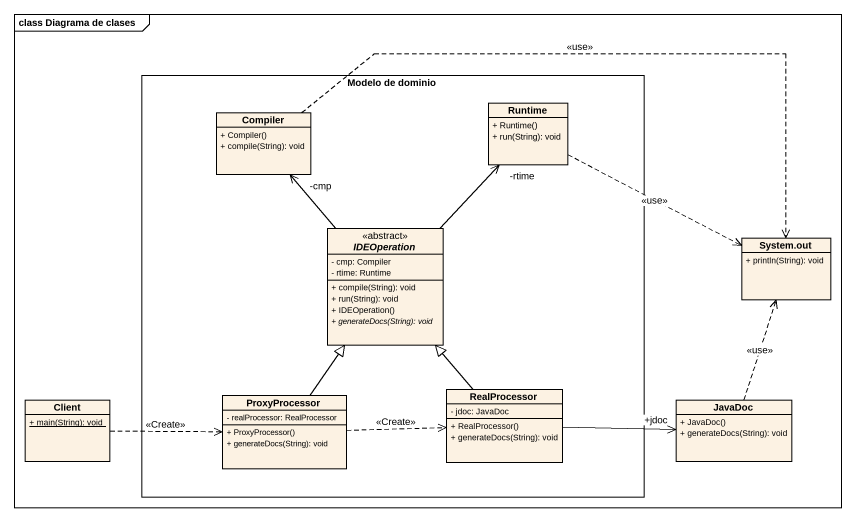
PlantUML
@startuml
mainframe class Diagrama de clases
hide circle
hide empty members
skinparam classAttributeIconSize 0
rectangle "Modelo de dominio" as Modelo_de_dominio {
  class Runtime {
    + Runtime()
    + run(String): void
  }
  class Compiler {
    + Compiler()
    + compile(String): void
  }
  abstract class IDEOperation <<abstract>> {
    - cmp: Compiler
    - rtime: Runtime
    + compile(String): void
    + run(String): void
    + IDEOperation()
    {abstract} + generateDocs(String): void
  }
  class ProxyProcessor {
    - realProcessor: RealProcessor
    + ProxyProcessor()
    + generateDocs(String): void
  }
  class RealProcessor {
    - jdoc: JavaDoc
    + RealProcessor()
    + generateDocs(String): void
  }
}
class "System.out" as System_out {
  + println(String): void
}
class Client {
  {static} + main(String): void
}
class JavaDoc {
  + JavaDoc()
  + generateDocs(String): void
}
Runtime .right.> System_out : <<use>>
Compiler .right.> System_out : <<use>>
IDEOperation -up-> "-rtime" Runtime
IDEOperation -up-> "-cmp" Compiler
Client .right.> ProxyProcessor : <<Create>>
ProxyProcessor -up-|> IDEOperation
ProxyProcessor .right.> RealProcessor : <<Create>>
RealProcessor -up-|> IDEOperation
RealProcessor -right-> "+jdoc" JavaDoc
JavaDoc .up.> System_out : <<use>>
@enduml
